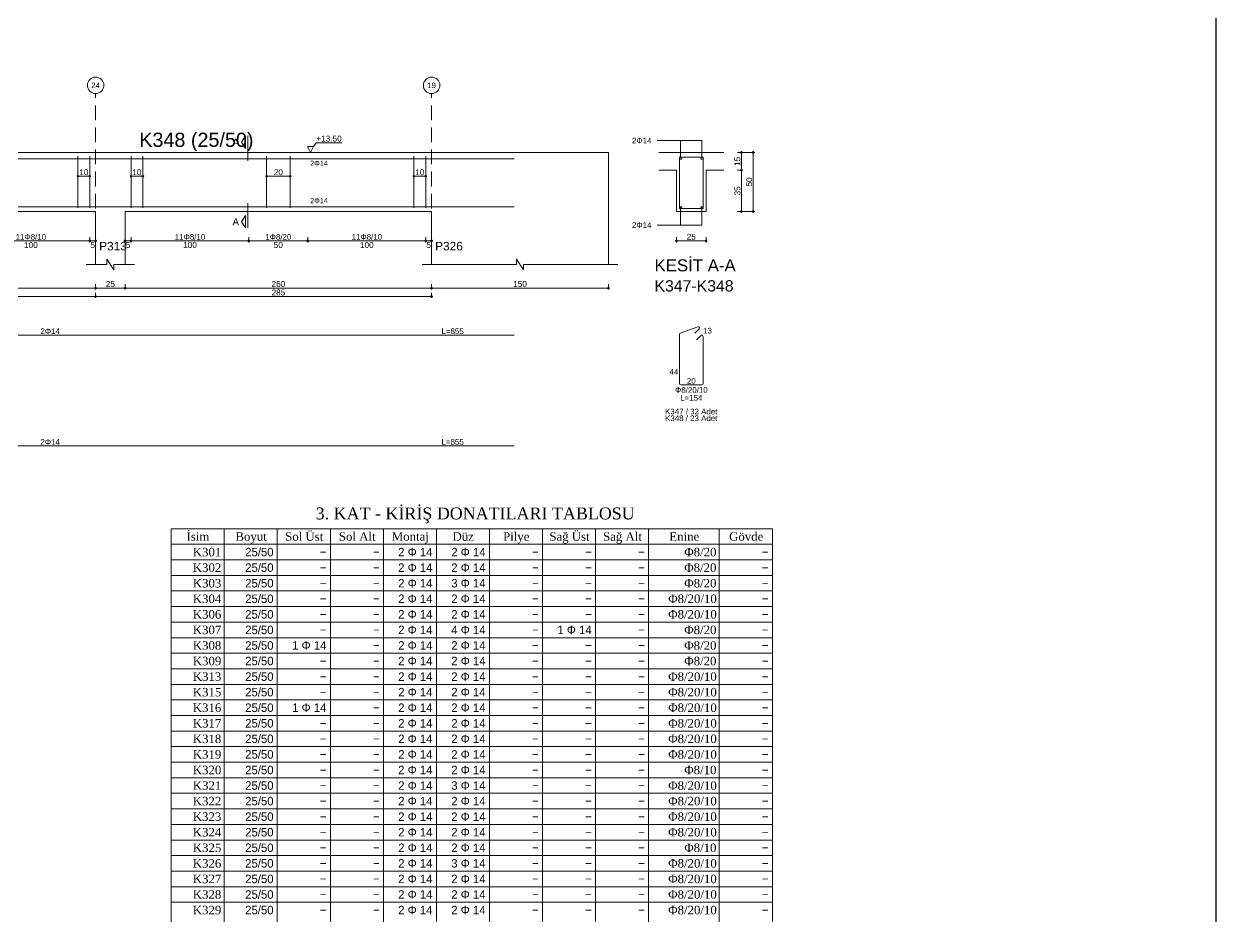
# Model space of a CAD drawing. Header units: millimetres. Extents: x 23801 to 80069, y 9628 to 14137.
# Drawn here: x 78551 to 80069, y 10768 to 11904 of the extents above; entities that cross this region are included whole.
import ezdxf

# ---------------------------------------------------------------- set-up
doc = ezdxf.new("R2010")
doc.units = ezdxf.units.MM
doc.linetypes.add('DASHDOT2', pattern=[12.7, 6.35, -3.175, 0, -3.175])
doc.linetypes.add('DASHED4', pattern=[18.75, 12.5, -6.25])
doc.layers.add('aks', color=251, linetype='DASHDOT2', lineweight=35)
for name, color, linetype in [('Donatı Metraj Tablosu', 7, 'Continuous'), ('Donatı Topl. Uzun. Yazısı', 7, 'Continuous'), ('Donatı Uz. Yazısı', 7, 'Continuous'), ('Donatı Yazısı', 7, 'Continuous'), ('Donatı Çizgisi', 7, 'Continuous'), ('Kiriş', 7, 'Continuous'), ('Standart', 7, 'Continuous'), ('Ölçülendirme', 7, 'Continuous')]:
    doc.layers.add(name, color=color, linetype=linetype)
doc.styles.add('arial_1_18', font='arial.ttf', dxfattribs={"height": 0.2})
doc.styles.add('symbol_1_18', font='symbol.ttf', dxfattribs={"height": 0.2})
doc.styles.add('times new roman_1_18', font='times.ttf', dxfattribs={"height": 0.2})

# ---------------------------------------------------------------- blocks, each defined once
blk = doc.blocks.new('IDE213Entity7552')
at = {"layer": 'aks', "color": 30, "linetype": 'DASHED4', "lineweight": 5}
for points in [[(22228.5, 2001.7), (22228.5, 2136.7)], [(22513.5, 2001.7), (22513.5, 2136.7)]]:
    blk.add_lwpolyline(points, dxfattribs=at)
at = {"layer": 'aks', "color": 1, "linetype": 'Continuous', "lineweight": 5}
for centre in [(22228.5, 2143.7), (22513.5, 2143.7)]:
    blk.add_circle(centre, 7, dxfattribs=at)
at = {"layer": 'Donatı Çizgisi', "color": 5, "linetype": 'Continuous', "lineweight": 5}
for points in [[(21728.5, 2081.3), (22583.5, 2081.3)], [(22213.5, 2039.9), (22213.5, 2083.5)], [(22223.5, 2039.9), (22223.5, 2083.5)], [(22258.5, 2039.9), (22258.5, 2083.5)], [(22268.5, 2039.9), (22268.5, 2083.5)], [(22373.5, 2039.9), (22373.5, 2083.5)], [(22393.5, 2039.9), (22393.5, 2083.5)], [(22498.5, 2039.9), (22498.5, 2083.5)], [(22508.5, 2039.9), (22508.5, 2083.5)], [(22723.8, 2039.2), (22723.8, 2082.8)], [(22723.8, 2082.8), (22743.8, 2082.8)], [(22743.8, 2039.2), (22743.8, 2082.8)], [(21728.5, 2040.7), (22583.5, 2040.7)], [(22723.8, 2039.2), (22743.8, 2039.2)], [(22723.8, 1890.6), (22723.8, 1932.5)], [(22724.5, 1933.4), (22739.5, 1938.9)], [(22736.9, 1933.6), (22740.6, 1937.2)], [(21728.5, 1931.7), (22583.5, 1931.7)], [(22738.3, 1927.7), (22742.1, 1931.5)], [(22743.8, 1890.6), (22743.8, 1930.7)], [(22724.9, 1889.6), (22742.8, 1889.6)], [(21728.5, 1837.9), (22583.5, 1837.9)]]:
    blk.add_lwpolyline(points, dxfattribs=at)
for centre in [(22724.8, 2081.8), (22742.8, 2081.8), (22724.8, 2040.2), (22742.8, 2040.2)]:
    blk.add_circle(centre, 1, dxfattribs=at)
for centre, start, end in [((22724.9, 1932.5), 110, 180), ((22739.9, 1937.9), 315, 110), ((22742.8, 1930.7), 0, 135), ((22724.9, 1890.6), 180, 270), ((22742.8, 1890.6), 270, 0)]:
    blk.add_arc(centre, 1.02, start, end, dxfattribs=at)
at = {"layer": 'Kiriş', "color": 1, "linetype": 'Continuous', "lineweight": 5}
for points in [[(21648.5, 2086.7), (22663.5, 2086.7)], [(22663.5, 1991.7), (22663.5, 2086.7)], [(22706.3, 2086.7), (22761.3, 2086.7)], [(22706.3, 2071.7), (22721.3, 2071.7)], [(22721.3, 2036.7), (22721.3, 2071.7)], [(22746.3, 2071.7), (22761.3, 2071.7)], [(22746.3, 2036.7), (22746.3, 2071.7)], [(21798.5, 2036.7), (22228.5, 2036.7)], [(22228.5, 1991.7), (22228.5, 2036.7)], [(22253.5, 2036.7), (22513.5, 2036.7)], [(22253.5, 1991.7), (22253.5, 2036.7)], [(22513.5, 1991.7), (22513.5, 2036.7)], [(22721.3, 2036.7), (22746.3, 2036.7)], [(22244, 1987.2), (22238, 1996.2)], [(22238, 1991.7), (22238, 1996.2)], [(22591.5, 1987.2), (22585.5, 1996.2)], [(22585.5, 1991.7), (22585.5, 1996.2)], [(22220.5, 1991.7), (22238, 1991.7)], [(22244, 1991.7), (22261.5, 1991.7)], [(22244, 1987.2), (22244, 1991.7)], [(22505.5, 1991.7), (22585.5, 1991.7)], [(22591.5, 1991.7), (22671.5, 1991.7)], [(22591.5, 1987.2), (22591.5, 1991.7)]]:
    blk.add_lwpolyline(points, dxfattribs=at)
at = {"layer": 'Ölçülendirme', "color": 1, "linetype": 'Continuous', "lineweight": 5}
for points in [[(22352.2, 2095.5), (22355.7, 2100.7)], [(22355.7, 2090.2), (22352.2, 2095.5)], [(22355.7, 2090.2), (22355.7, 2100.7)], [(22357.5, 2079.7), (22357.5, 2100.7)], [(22413.2, 2091.7), (22415.7, 2095)], [(22415.7, 2095), (22437.3, 2095)], [(22704.8, 2096.8), (22742.8, 2096.8)], [(22724.8, 2081.8), (22724.8, 2096.8)], [(22742.8, 2081.8), (22742.8, 2096.8)], [(22410.7, 2086.7), (22408.2, 2091.7)], [(22408.2, 2091.7), (22413.2, 2091.7)], [(22413.2, 2091.7), (22410.7, 2086.7)], [(22410.7, 2086.7), (22410.7, 2086.7)], [(22773.1, 2086.7), (22787.6, 2086.7)], [(22776.3, 2035.7), (22776.3, 2087.7)], [(22786.3, 2035.7), (22786.3, 2087.7)], [(22213.5, 2066.5), (22223.5, 2066.5)], [(22258.5, 2066.5), (22268.5, 2066.5)], [(22373.5, 2066.5), (22393.5, 2066.5)], [(22498.5, 2066.5), (22508.5, 2066.5)], [(22773.1, 2071.7), (22777.6, 2071.7)], [(22357.5, 2022.7), (22357.5, 2043.7)], [(22352.2, 2028), (22355.7, 2033.2)], [(22355.7, 2022.7), (22355.7, 2033.2)], [(22724.8, 2025.2), (22724.8, 2040.2)], [(22742.8, 2025.2), (22742.8, 2040.2)], [(22773.1, 2036.7), (22787.6, 2036.7)], [(22355.7, 2022.7), (22352.2, 2028)], [(22704.8, 2025.2), (22742.8, 2025.2)], [(22223.5, 2010.5), (22223.5, 2015)], [(22228.5, 2010.5), (22228.5, 2015)], [(22253.5, 2010.5), (22253.5, 2015)], [(22258.5, 2010.5), (22258.5, 2015)], [(22358.5, 2010.5), (22358.5, 2015)], [(22408.5, 2010.5), (22408.5, 2015)], [(22508.5, 2010.5), (22508.5, 2015)], [(22513.5, 2010.5), (22513.5, 2015)], [(22721.3, 2010.5), (22721.3, 2015)], [(22746.3, 2010.5), (22746.3, 2015)], [(21797.5, 2011.7), (22229.5, 2011.7)], [(22252.5, 2011.7), (22514.5, 2011.7)], [(22720.3, 2011.7), (22747.3, 2011.7)], [(22228.5, 1970.5), (22228.5, 1975)], [(22253.5, 1970.5), (22253.5, 1975)], [(22513.5, 1970.5), (22513.5, 1975)], [(22663.5, 1970.5), (22663.5, 1975)], [(21647.5, 1971.7), (22664.5, 1971.7)], [(21797.5, 1964.5), (22514.5, 1964.5)], [(22228.5, 1963.3), (22228.5, 1967.8)], [(22513.5, 1963.3), (22513.5, 1967.8)]]:
    blk.add_lwpolyline(points, dxfattribs=at)
for centre in [(22776.3, 2086.7), (22786.3, 2086.7), (22213.5, 2066.5), (22223.5, 2066.5), (22258.5, 2066.5), (22268.5, 2066.5), (22373.5, 2066.5), (22393.5, 2066.5), (22498.5, 2066.5), (22508.5, 2066.5), (22776.3, 2071.7), (22776.3, 2036.7), (22786.3, 2036.7), (22223.5, 2011.7), (22223.5, 2011.7), (22228.5, 2011.7), (22253.5, 2011.7), (22258.5, 2011.7), (22258.5, 2011.7), (22358.5, 2011.7), (22358.5, 2011.7), (22408.5, 2011.7), (22408.5, 2011.7), (22508.5, 2011.7), (22508.5, 2011.7), (22513.5, 2011.7), (22721.3, 2011.7), (22746.3, 2011.7), (22228.5, 1971.7), (22228.5, 1971.7), (22253.5, 1971.7), (22253.5, 1971.7), (22513.5, 1971.7), (22513.5, 1971.7), (22663.5, 1971.7), (22228.5, 1964.5), (22228.5, 1964.5), (22513.5, 1964.5)]:
    blk.add_circle(centre, 0.75, dxfattribs=at)
at = {"layer": 'aks', "color": 1, "linetype": 'Continuous', "lineweight": 5, "style": 'arial_1_18'}
for s, p in [('24', (22224.8, 2141.3)), ('19', (22509.8, 2141.3))]:
    blk.add_text(s, height=4.73, dxfattribs=at).set_placement(p)
at = {"layer": 'Donatı Topl. Uzun. Yazısı', "color": 1, "linetype": 'Continuous', "lineweight": 5, "style": 'arial_1_18'}
for s, p in [('L=855', (22521.9, 1932.7)), ('L=154', (22724.4, 1876.2)), ('L=855', (22521.9, 1838.8))]:
    blk.add_text(s, height=4.8, dxfattribs=at).set_placement(p)
at = {"layer": 'Donatı Uz. Yazısı', "color": 1, "linetype": 'Continuous', "lineweight": 5, "style": 'arial_1_18'}
for s, p in [('13', (22743.8, 1933.2)), ('44', (22715.4, 1898.3)), ('20', (22730.1, 1890.6))]:
    blk.add_text(s, height=4.8, dxfattribs=at).set_placement(p)
at = {"layer": 'Donatı Yazısı', "color": 5, "linetype": 'Continuous', "lineweight": 5, "style": 'arial_1_18'}
for s, p in [('2Φ14', (22683.5, 2094.4)), ('2Φ14', (22683.5, 2022.8)), ('2Φ14', (22181.6, 1932.7)), ('Φ8/20/10', (22720, 1882.9)), ('K347 / 32 Adet', (22711.6, 1864.6)), ('K348 / 23 Adet', (22711.6, 1858.9)), ('2Φ14', (22181.6, 1838.8))]:
    blk.add_text(s, height=4.8, dxfattribs=at).set_placement(p)
for p in [(22410.5, 2075.4), (22410.5, 2043.7)]:
    blk.add_text('2Φ14', height=4.32, rotation=360, dxfattribs=at).set_placement(p)
at = {"layer": 'Kiriş', "color": 1, "linetype": 'Continuous', "lineweight": 5, "style": 'arial_1_18'}
for s, height, p in [('K348 (25/50)', 12, (22265.5, 2091.5)), ('P313', 7.2, (22231.5, 2003.7)), ('P326', 7.2, (22516.5, 2003.7)), ('KESİT A-A', 10.2, (22702.6, 1985.9)), ('K347-K348', 9.6, (22702.6, 1968.8))]:
    blk.add_text(s, height=height, dxfattribs=at).set_placement(p)
at = {"layer": 'Ölçülendirme', "color": 1, "linetype": 'Continuous', "lineweight": 5, "style": 'arial_1_18'}
for s, height, p in [('A', 5.95, (22344.6, 2092.5)), ('+13.50', 5, (22415.7, 2096)), ('A', 5.95, (22344.6, 2025)), ('25', 5, (22729.9, 2012.7)), ('100', 5, (22167.7, 2005.7)), ('5', 5, (22224.1, 2005.7)), ('5', 5, (22254.1, 2005.7)), ('100', 5, (22302.7, 2005.7)), ('50', 5, (22379.6, 2005.7)), ('100', 5, (22452.7, 2005.7)), ('5', 5, (22509.1, 2005.7)), ('25', 5, (22237.1, 1972.7)), ('260', 5, (22377.7, 1972.7)), ('150', 5, (22582.7, 1972.7)), ('285', 5, (22377.7, 1965.5))]:
    blk.add_text(s, height=height, dxfattribs=at).set_placement(p)
for s, rotation, p in [('15', 90, (22775.4, 2075.3)), ('10', 360, (22214.6, 2067.5)), ('10', 360, (22259.6, 2067.5)), ('20', 360, (22379.6, 2067.5)), ('10', 360, (22499.6, 2067.5)), ('50', 90, (22785.4, 2057.8)), ('35', 90, (22775.4, 2050.3))]:
    blk.add_text(s, height=5, rotation=rotation, dxfattribs=at).set_placement(p)
at = {"layer": 'Ölçülendirme', "color": 5, "linetype": 'Continuous', "lineweight": 5, "style": 'arial_1_18'}
for s, p in [('11Φ8/10', (22160.6, 2012.7)), ('11Φ8/10', (22295.6, 2012.7)), ('1Φ8/20', (22372.4, 2012.7)), ('11Φ8/10', (22445.6, 2012.7))]:
    blk.add_text(s, height=4.8, dxfattribs=at).set_placement(p)
blk = doc.blocks.new('IDE213Entity7592')
at = {"layer": 'Donatı Metraj Tablosu', "color": 1, "linetype": 'Continuous', "lineweight": 5}
for points in [[(28798, 686.4), (29138, 686.4)], [(28798, 686.4), (28798, 0)], [(28828, 686.4), (28828, 0)], [(28858, 686.4), (28858, 0)], [(28888, 686.4), (28888, 0)], [(28918, 686.4), (28918, 0)], [(28948, 686.4), (28948, 0)], [(28978, 686.4), (28978, 0)], [(29008, 686.4), (29008, 0)], [(29038, 686.4), (29038, 0)], [(29068, 686.4), (29068, 0)], [(29108, 686.4), (29108, 0)], [(29138, 686.4), (29138, 0)], [(28798, 677.6), (29138, 677.6)], [(28798, 668.8), (29138, 668.8)], [(28798, 660), (29138, 660)], [(28798, 651.2), (29138, 651.2)], [(28798, 642.4), (29138, 642.4)], [(28798, 633.6), (29138, 633.6)], [(28798, 624.8), (29138, 624.8)], [(28798, 616), (29138, 616)], [(28798, 607.2), (29138, 607.2)], [(28798, 598.4), (29138, 598.4)], [(28798, 589.6), (29138, 589.6)], [(28798, 580.8), (29138, 580.8)], [(28798, 572), (29138, 572)], [(28798, 563.2), (29138, 563.2)], [(28798, 554.4), (29138, 554.4)], [(28798, 545.6), (29138, 545.6)], [(28798, 536.8), (29138, 536.8)], [(28798, 528), (29138, 528)], [(28798, 519.2), (29138, 519.2)], [(28798, 510.4), (29138, 510.4)], [(28798, 501.6), (29138, 501.6)], [(28798, 492.8), (29138, 492.8)], [(28798, 484), (29138, 484)], [(28798, 475.2), (29138, 475.2)]]:
    blk.add_lwpolyline(points, dxfattribs=at)
for s, height, style, p in [('3. KAT - KİRİŞ DONATILARI TABLOSU', 6.72, 'times new roman_1_18', (28879.71, 691.68)), ('İsim', 4.8, 'times new roman_1_18', (28806.69, 679.6)), ('Boyut', 4.8, 'times new roman_1_18', (28834.32, 679.6)), ('Sol Üst', 4.8, 'times new roman_1_18', (28862.45, 679.6)), ('Sol Alt', 4.8, 'times new roman_1_18', (28892.84, 679.6)), ('Montaj', 4.8, 'times new roman_1_18', (28922.75, 679.6)), ('Düz', 4.8, 'times new roman_1_18', (28957.09, 679.6)), ('Pilye', 4.8, 'times new roman_1_18', (28985.7, 679.6)), ('Sağ Üst', 4.8, 'times new roman_1_18', (29011.86, 679.6)), ('Sağ Alt', 4.8, 'times new roman_1_18', (29042.25, 679.6)), ('Enine', 4.8, 'times new roman_1_18', (29079.72, 679.6)), ('Gövde', 4.8, 'times new roman_1_18', (29113.54, 679.6)), ('K301', 4.8, 'times new roman_1_18', (28810.22, 670.8)), ('25/50', 4.8, 'symbol_1_18', (28839.83, 670.8)), ('2 F 14', 4.8, 'symbol_1_18', (28926.39, 670.8)), ('2 F 14', 4.8, 'symbol_1_18', (28956.39, 670.8)), ('Φ8/20', 4.8, 'times new roman_1_18', (29088.19, 670.8)), ('-', 4.8, 'symbol_1_18', (28882.1, 670.8)), ('-', 4.8, 'symbol_1_18', (28912.1, 670.8)), ('-', 4.8, 'symbol_1_18', (29002.1, 670.8)), ('-', 4.8, 'symbol_1_18', (29032.1, 670.8)), ('-', 4.8, 'symbol_1_18', (29062.1, 670.8)), ('-', 4.8, 'symbol_1_18', (29132.1, 670.8)), ('K302', 4.8, 'times new roman_1_18', (28810.22, 662)), ('25/50', 4.8, 'symbol_1_18', (28839.83, 662)), ('-', 4.8, 'symbol_1_18', (28882.1, 662)), ('-', 4.8, 'symbol_1_18', (28912.1, 662)), ('2 F 14', 4.8, 'symbol_1_18', (28926.39, 662)), ('2 F 14', 4.8, 'symbol_1_18', (28956.39, 662)), ('-', 4.8, 'symbol_1_18', (29002.1, 662)), ('-', 4.8, 'symbol_1_18', (29032.1, 662)), ('-', 4.8, 'symbol_1_18', (29062.1, 662)), ('Φ8/20', 4.8, 'times new roman_1_18', (29088.19, 662)), ('-', 4.8, 'symbol_1_18', (29132.1, 662)), ('K303', 4.8, 'times new roman_1_18', (28810.22, 653.2)), ('25/50', 4.8, 'symbol_1_18', (28839.83, 653.2)), ('-', 4.8, 'symbol_1_18', (28882.1, 653.2)), ('-', 4.8, 'symbol_1_18', (28912.1, 653.2)), ('2 F 14', 4.8, 'symbol_1_18', (28926.39, 653.2)), ('3 F 14', 4.8, 'symbol_1_18', (28956.39, 653.2)), ('-', 4.8, 'symbol_1_18', (29002.1, 653.2)), ('-', 4.8, 'symbol_1_18', (29032.1, 653.2)), ('-', 4.8, 'symbol_1_18', (29062.1, 653.2)), ('Φ8/20', 4.8, 'times new roman_1_18', (29088.19, 653.2)), ('-', 4.8, 'symbol_1_18', (29132.1, 653.2)), ('K304', 4.8, 'times new roman_1_18', (28810.22, 644.4)), ('25/50', 4.8, 'symbol_1_18', (28839.83, 644.4)), ('2 F 14', 4.8, 'symbol_1_18', (28926.39, 644.4)), ('2 F 14', 4.8, 'symbol_1_18', (28956.39, 644.4)), ('Φ8/20/10', 4.8, 'times new roman_1_18', (29079.11, 644.4)), ('25/50', 4.8, 'symbol_1_18', (28839.83, 635.6)), ('-', 4.8, 'symbol_1_18', (28882.1, 644.4)), ('-', 4.8, 'symbol_1_18', (28912.1, 644.4)), ('-', 4.8, 'symbol_1_18', (29002.1, 644.4)), ('-', 4.8, 'symbol_1_18', (29032.1, 644.4)), ('-', 4.8, 'symbol_1_18', (29062.1, 644.4)), ('-', 4.8, 'symbol_1_18', (29132.1, 644.4)), ('K306', 4.8, 'times new roman_1_18', (28810.22, 635.6)), ('-', 4.8, 'symbol_1_18', (28882.1, 635.6)), ('-', 4.8, 'symbol_1_18', (28912.1, 635.6)), ('2 F 14', 4.8, 'symbol_1_18', (28926.39, 635.6)), ('2 F 14', 4.8, 'symbol_1_18', (28956.39, 635.6)), ('-', 4.8, 'symbol_1_18', (29002.1, 635.6)), ('-', 4.8, 'symbol_1_18', (29032.1, 635.6)), ('-', 4.8, 'symbol_1_18', (29062.1, 635.6)), ('Φ8/20/10', 4.8, 'times new roman_1_18', (29079.11, 635.6)), ('-', 4.8, 'symbol_1_18', (29132.1, 635.6)), ('K307', 4.8, 'times new roman_1_18', (28810.22, 626.8)), ('25/50', 4.8, 'symbol_1_18', (28839.83, 626.8)), ('-', 4.8, 'symbol_1_18', (28882.1, 626.8)), ('-', 4.8, 'symbol_1_18', (28912.1, 626.8)), ('2 F 14', 4.8, 'symbol_1_18', (28926.39, 626.8)), ('4 F 14', 4.8, 'symbol_1_18', (28956.39, 626.8)), ('-', 4.8, 'symbol_1_18', (29002.1, 626.8)), ('1 F 14', 4.8, 'symbol_1_18', (29016.39, 626.8)), ('-', 4.8, 'symbol_1_18', (29062.1, 626.8)), ('Φ8/20', 4.8, 'times new roman_1_18', (29088.19, 626.8)), ('-', 4.8, 'symbol_1_18', (29132.1, 626.8)), ('K308', 4.8, 'times new roman_1_18', (28810.22, 618)), ('25/50', 4.8, 'symbol_1_18', (28839.83, 618)), ('1 F 14', 4.8, 'symbol_1_18', (28866.39, 618)), ('-', 4.8, 'symbol_1_18', (28912.1, 618)), ('2 F 14', 4.8, 'symbol_1_18', (28926.39, 618)), ('2 F 14', 4.8, 'symbol_1_18', (28956.39, 618)), ('-', 4.8, 'symbol_1_18', (29002.1, 618)), ('-', 4.8, 'symbol_1_18', (29032.1, 618)), ('-', 4.8, 'symbol_1_18', (29062.1, 618)), ('Φ8/20', 4.8, 'times new roman_1_18', (29088.19, 618)), ('-', 4.8, 'symbol_1_18', (29132.1, 618)), ('K309', 4.8, 'times new roman_1_18', (28810.22, 609.2)), ('25/50', 4.8, 'symbol_1_18', (28839.83, 609.2)), ('2 F 14', 4.8, 'symbol_1_18', (28926.39, 609.2)), ('2 F 14', 4.8, 'symbol_1_18', (28956.39, 609.2)), ('Φ8/20', 4.8, 'times new roman_1_18', (29088.19, 609.2)), ('-', 4.8, 'symbol_1_18', (28882.1, 609.2)), ('-', 4.8, 'symbol_1_18', (28912.1, 609.2)), ('-', 4.8, 'symbol_1_18', (29002.1, 609.2)), ('-', 4.8, 'symbol_1_18', (29032.1, 609.2)), ('-', 4.8, 'symbol_1_18', (29062.1, 609.2)), ('-', 4.8, 'symbol_1_18', (29132.1, 609.2)), ('K313', 4.8, 'times new roman_1_18', (28810.22, 600.4)), ('25/50', 4.8, 'symbol_1_18', (28839.83, 600.4)), ('-', 4.8, 'symbol_1_18', (28882.1, 600.4)), ('-', 4.8, 'symbol_1_18', (28912.1, 600.4)), ('2 F 14', 4.8, 'symbol_1_18', (28926.39, 600.4)), ('2 F 14', 4.8, 'symbol_1_18', (28956.39, 600.4)), ('-', 4.8, 'symbol_1_18', (29002.1, 600.4)), ('-', 4.8, 'symbol_1_18', (29032.1, 600.4)), ('-', 4.8, 'symbol_1_18', (29062.1, 600.4)), ('Φ8/20/10', 4.8, 'times new roman_1_18', (29079.11, 600.4)), ('-', 4.8, 'symbol_1_18', (29132.1, 600.4)), ('K315', 4.8, 'times new roman_1_18', (28810.22, 591.6)), ('25/50', 4.8, 'symbol_1_18', (28839.83, 591.6)), ('-', 4.8, 'symbol_1_18', (28882.1, 591.6)), ('-', 4.8, 'symbol_1_18', (28912.1, 591.6)), ('2 F 14', 4.8, 'symbol_1_18', (28926.39, 591.6)), ('2 F 14', 4.8, 'symbol_1_18', (28956.39, 591.6)), ('-', 4.8, 'symbol_1_18', (29002.1, 591.6)), ('-', 4.8, 'symbol_1_18', (29032.1, 591.6)), ('-', 4.8, 'symbol_1_18', (29062.1, 591.6)), ('Φ8/20/10', 4.8, 'times new roman_1_18', (29079.11, 591.6)), ('-', 4.8, 'symbol_1_18', (29132.1, 591.6)), ('K316', 4.8, 'times new roman_1_18', (28810.22, 582.8)), ('25/50', 4.8, 'symbol_1_18', (28839.83, 582.8)), ('1 F 14', 4.8, 'symbol_1_18', (28866.39, 582.8)), ('2 F 14', 4.8, 'symbol_1_18', (28926.39, 582.8)), ('2 F 14', 4.8, 'symbol_1_18', (28956.39, 582.8)), ('Φ8/20/10', 4.8, 'times new roman_1_18', (29079.11, 582.8)), ('-', 4.8, 'symbol_1_18', (28912.1, 582.8)), ('-', 4.8, 'symbol_1_18', (29002.1, 582.8)), ('-', 4.8, 'symbol_1_18', (29032.1, 582.8)), ('-', 4.8, 'symbol_1_18', (29062.1, 582.8)), ('-', 4.8, 'symbol_1_18', (29132.1, 582.8)), ('K317', 4.8, 'times new roman_1_18', (28810.22, 574)), ('25/50', 4.8, 'symbol_1_18', (28839.83, 574)), ('-', 4.8, 'symbol_1_18', (28882.1, 574)), ('-', 4.8, 'symbol_1_18', (28912.1, 574)), ('2 F 14', 4.8, 'symbol_1_18', (28926.39, 574)), ('2 F 14', 4.8, 'symbol_1_18', (28956.39, 574)), ('-', 4.8, 'symbol_1_18', (29002.1, 574)), ('-', 4.8, 'symbol_1_18', (29032.1, 574)), ('-', 4.8, 'symbol_1_18', (29062.1, 574)), ('Φ8/20/10', 4.8, 'times new roman_1_18', (29079.11, 574)), ('-', 4.8, 'symbol_1_18', (29132.1, 574)), ('K318', 4.8, 'times new roman_1_18', (28810.22, 565.2)), ('25/50', 4.8, 'symbol_1_18', (28839.83, 565.2)), ('-', 4.8, 'symbol_1_18', (28882.1, 565.2)), ('-', 4.8, 'symbol_1_18', (28912.1, 565.2)), ('2 F 14', 4.8, 'symbol_1_18', (28926.39, 565.2)), ('2 F 14', 4.8, 'symbol_1_18', (28956.39, 565.2)), ('-', 4.8, 'symbol_1_18', (29002.1, 565.2)), ('-', 4.8, 'symbol_1_18', (29032.1, 565.2)), ('-', 4.8, 'symbol_1_18', (29062.1, 565.2)), ('Φ8/20/10', 4.8, 'times new roman_1_18', (29079.11, 565.2)), ('-', 4.8, 'symbol_1_18', (29132.1, 565.2)), ('K319', 4.8, 'times new roman_1_18', (28810.22, 556.4)), ('25/50', 4.8, 'symbol_1_18', (28839.83, 556.4)), ('2 F 14', 4.8, 'symbol_1_18', (28926.39, 556.4)), ('2 F 14', 4.8, 'symbol_1_18', (28956.39, 556.4)), ('Φ8/20/10', 4.8, 'times new roman_1_18', (29079.11, 556.4)), ('-', 4.8, 'symbol_1_18', (28882.1, 556.4)), ('-', 4.8, 'symbol_1_18', (28912.1, 556.4)), ('-', 4.8, 'symbol_1_18', (29002.1, 556.4)), ('-', 4.8, 'symbol_1_18', (29032.1, 556.4)), ('-', 4.8, 'symbol_1_18', (29062.1, 556.4)), ('-', 4.8, 'symbol_1_18', (29132.1, 556.4)), ('K320', 4.8, 'times new roman_1_18', (28810.22, 547.6)), ('25/50', 4.8, 'symbol_1_18', (28839.83, 547.6)), ('-', 4.8, 'symbol_1_18', (28882.1, 547.6)), ('-', 4.8, 'symbol_1_18', (28912.1, 547.6)), ('2 F 14', 4.8, 'symbol_1_18', (28926.39, 547.6)), ('2 F 14', 4.8, 'symbol_1_18', (28956.39, 547.6)), ('-', 4.8, 'symbol_1_18', (29002.1, 547.6)), ('-', 4.8, 'symbol_1_18', (29032.1, 547.6)), ('-', 4.8, 'symbol_1_18', (29062.1, 547.6)), ('Φ8/10', 4.8, 'times new roman_1_18', (29088.19, 547.6)), ('-', 4.8, 'symbol_1_18', (29132.1, 547.6)), ('K321', 4.8, 'times new roman_1_18', (28810.22, 538.8)), ('25/50', 4.8, 'symbol_1_18', (28839.83, 538.8)), ('-', 4.8, 'symbol_1_18', (28882.1, 538.8)), ('-', 4.8, 'symbol_1_18', (28912.1, 538.8)), ('2 F 14', 4.8, 'symbol_1_18', (28926.39, 538.8)), ('3 F 14', 4.8, 'symbol_1_18', (28956.39, 538.8)), ('-', 4.8, 'symbol_1_18', (29002.1, 538.8)), ('-', 4.8, 'symbol_1_18', (29032.1, 538.8)), ('-', 4.8, 'symbol_1_18', (29062.1, 538.8)), ('Φ8/20/10', 4.8, 'times new roman_1_18', (29079.11, 538.8)), ('-', 4.8, 'symbol_1_18', (29132.1, 538.8)), ('K322', 4.8, 'times new roman_1_18', (28810.22, 530)), ('25/50', 4.8, 'symbol_1_18', (28839.83, 530)), ('2 F 14', 4.8, 'symbol_1_18', (28926.39, 530)), ('2 F 14', 4.8, 'symbol_1_18', (28956.39, 530)), ('Φ8/20/10', 4.8, 'times new roman_1_18', (29079.11, 530)), ('K323', 4.8, 'times new roman_1_18', (28810.22, 521.2)), ('25/50', 4.8, 'symbol_1_18', (28839.83, 521.2)), ('-', 4.8, 'symbol_1_18', (28882.1, 530)), ('-', 4.8, 'symbol_1_18', (28912.1, 530)), ('2 F 14', 4.8, 'symbol_1_18', (28926.39, 521.2)), ('2 F 14', 4.8, 'symbol_1_18', (28956.39, 521.2)), ('-', 4.8, 'symbol_1_18', (29002.1, 530)), ('-', 4.8, 'symbol_1_18', (29032.1, 530)), ('-', 4.8, 'symbol_1_18', (29062.1, 530)), ('Φ8/20/10', 4.8, 'times new roman_1_18', (29079.11, 521.2)), ('-', 4.8, 'symbol_1_18', (29132.1, 530)), ('-', 4.8, 'symbol_1_18', (28882.1, 521.2)), ('-', 4.8, 'symbol_1_18', (28912.1, 521.2)), ('-', 4.8, 'symbol_1_18', (29002.1, 521.2)), ('-', 4.8, 'symbol_1_18', (29032.1, 521.2)), ('-', 4.8, 'symbol_1_18', (29062.1, 521.2)), ('-', 4.8, 'symbol_1_18', (29132.1, 521.2)), ('K324', 4.8, 'times new roman_1_18', (28810.22, 512.4)), ('25/50', 4.8, 'symbol_1_18', (28839.83, 512.4)), ('-', 4.8, 'symbol_1_18', (28882.1, 512.4)), ('-', 4.8, 'symbol_1_18', (28912.1, 512.4)), ('2 F 14', 4.8, 'symbol_1_18', (28926.39, 512.4)), ('2 F 14', 4.8, 'symbol_1_18', (28956.39, 512.4)), ('-', 4.8, 'symbol_1_18', (29002.1, 512.4)), ('-', 4.8, 'symbol_1_18', (29032.1, 512.4)), ('-', 4.8, 'symbol_1_18', (29062.1, 512.4)), ('Φ8/20/10', 4.8, 'times new roman_1_18', (29079.11, 512.4)), ('-', 4.8, 'symbol_1_18', (29132.1, 512.4)), ('K325', 4.8, 'times new roman_1_18', (28810.22, 503.6)), ('25/50', 4.8, 'symbol_1_18', (28839.83, 503.6)), ('-', 4.8, 'symbol_1_18', (28882.1, 503.6)), ('-', 4.8, 'symbol_1_18', (28912.1, 503.6)), ('2 F 14', 4.8, 'symbol_1_18', (28926.39, 503.6)), ('2 F 14', 4.8, 'symbol_1_18', (28956.39, 503.6)), ('-', 4.8, 'symbol_1_18', (29002.1, 503.6)), ('-', 4.8, 'symbol_1_18', (29032.1, 503.6)), ('-', 4.8, 'symbol_1_18', (29062.1, 503.6)), ('Φ8/10', 4.8, 'times new roman_1_18', (29088.19, 503.6)), ('-', 4.8, 'symbol_1_18', (29132.1, 503.6)), ('K326', 4.8, 'times new roman_1_18', (28810.22, 494.8)), ('25/50', 4.8, 'symbol_1_18', (28839.83, 494.8)), ('2 F 14', 4.8, 'symbol_1_18', (28926.39, 494.8)), ('3 F 14', 4.8, 'symbol_1_18', (28956.39, 494.8)), ('Φ8/20/10', 4.8, 'times new roman_1_18', (29079.11, 494.8)), ('-', 4.8, 'symbol_1_18', (28882.1, 494.8)), ('-', 4.8, 'symbol_1_18', (28912.1, 494.8)), ('-', 4.8, 'symbol_1_18', (29002.1, 494.8)), ('-', 4.8, 'symbol_1_18', (29032.1, 494.8)), ('-', 4.8, 'symbol_1_18', (29062.1, 494.8)), ('-', 4.8, 'symbol_1_18', (29132.1, 494.8)), ('K327', 4.8, 'times new roman_1_18', (28810.22, 486)), ('25/50', 4.8, 'symbol_1_18', (28839.83, 486)), ('-', 4.8, 'symbol_1_18', (28882.1, 486)), ('-', 4.8, 'symbol_1_18', (28912.1, 486)), ('2 F 14', 4.8, 'symbol_1_18', (28926.39, 486)), ('2 F 14', 4.8, 'symbol_1_18', (28956.39, 486)), ('-', 4.8, 'symbol_1_18', (29002.1, 486)), ('-', 4.8, 'symbol_1_18', (29032.1, 486)), ('-', 4.8, 'symbol_1_18', (29062.1, 486)), ('Φ8/20/10', 4.8, 'times new roman_1_18', (29079.11, 486)), ('-', 4.8, 'symbol_1_18', (29132.1, 486)), ('K328', 4.8, 'times new roman_1_18', (28810.22, 477.2)), ('25/50', 4.8, 'symbol_1_18', (28839.83, 477.2)), ('-', 4.8, 'symbol_1_18', (28882.1, 477.2)), ('-', 4.8, 'symbol_1_18', (28912.1, 477.2)), ('2 F 14', 4.8, 'symbol_1_18', (28926.39, 477.2)), ('2 F 14', 4.8, 'symbol_1_18', (28956.39, 477.2)), ('-', 4.8, 'symbol_1_18', (29002.1, 477.2)), ('-', 4.8, 'symbol_1_18', (29032.1, 477.2)), ('-', 4.8, 'symbol_1_18', (29062.1, 477.2)), ('Φ8/20/10', 4.8, 'times new roman_1_18', (29079.11, 477.2)), ('-', 4.8, 'symbol_1_18', (29132.1, 477.2)), ('K329', 4.8, 'times new roman_1_18', (28810.22, 468.4)), ('25/50', 4.8, 'symbol_1_18', (28839.83, 468.4)), ('2 F 14', 4.8, 'symbol_1_18', (28926.39, 468.4)), ('2 F 14', 4.8, 'symbol_1_18', (28956.39, 468.4)), ('Φ8/20/10', 4.8, 'times new roman_1_18', (29079.11, 468.4)), ('-', 4.8, 'symbol_1_18', (28882.1, 468.4)), ('-', 4.8, 'symbol_1_18', (28912.1, 468.4)), ('-', 4.8, 'symbol_1_18', (29002.1, 468.4)), ('-', 4.8, 'symbol_1_18', (29032.1, 468.4)), ('-', 4.8, 'symbol_1_18', (29062.1, 468.4)), ('-', 4.8, 'symbol_1_18', (29132.1, 468.4))]:
    blk.add_text(s, height=height, dxfattribs=dict(at, style=style)).set_placement(p)

msp = doc.modelspace()

# ---------------------------------------------------------------- linework, layer by layer
msp.add_line((80068.7, 9637.3), (80068.7, 14137.3))

# ---------------------------------------------------------------- block references
at = {"layer": 'Standart'}
for name, p, xscale, yscale, zscale in [('IDE213Entity7552', (45300.1, 8609.9), 1.5, 1.5, 1.5), ('IDE213Entity7592', (13943.5, 9716.9), 2.25, 2.25, 2.25)]:
    msp.add_blockref(name, p, dxfattribs=dict(at, xscale=xscale, yscale=yscale, zscale=zscale))

doc.saveas('drawing.dxf')
